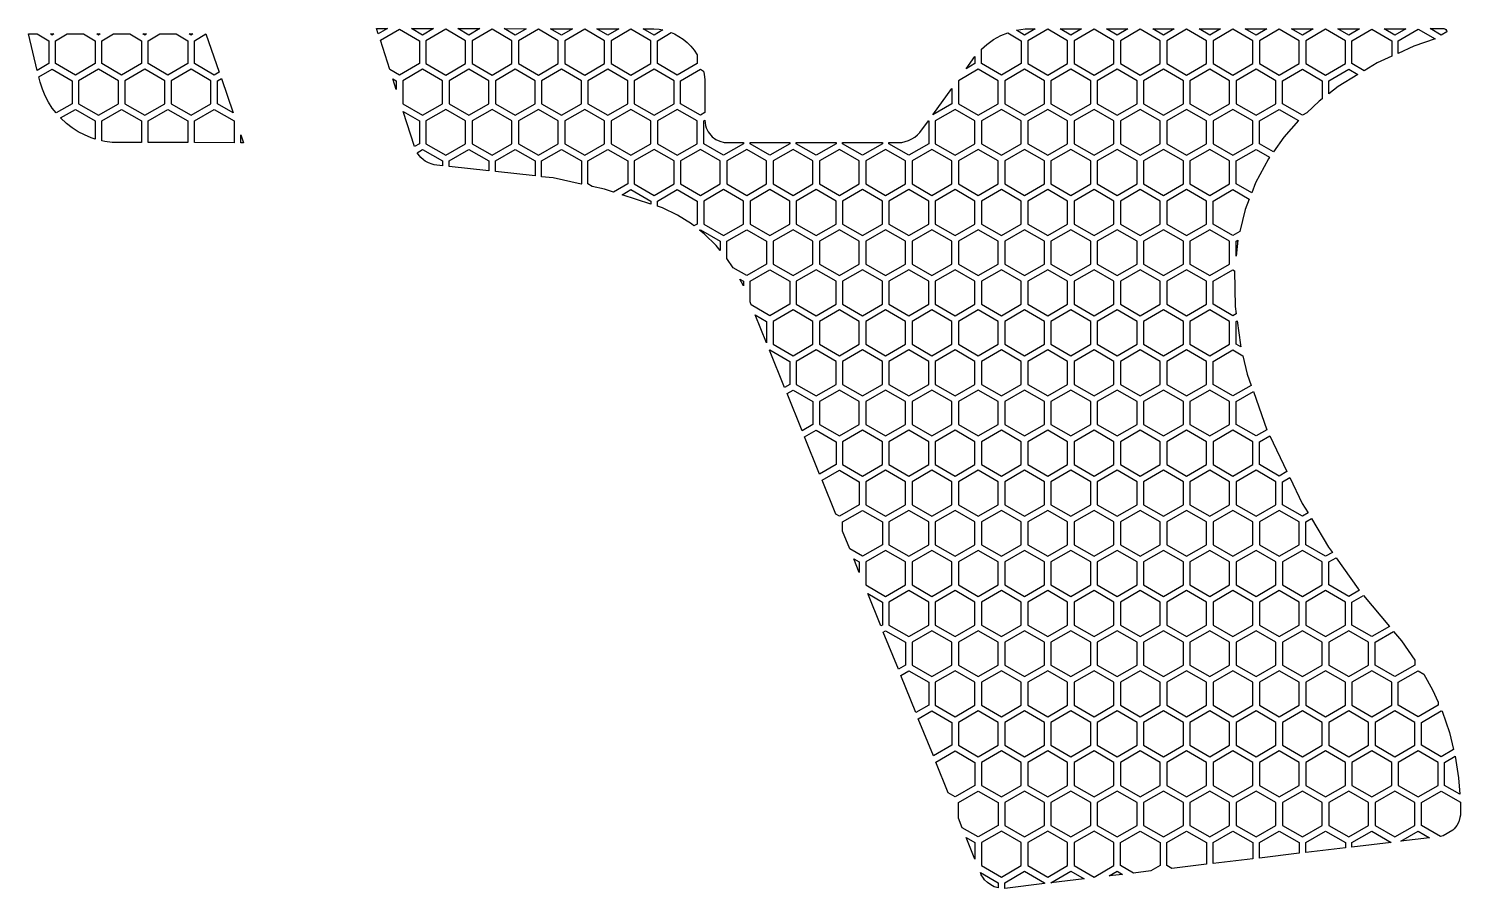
# Model space of a CAD drawing. Header units: millimetres. Extents: x 58 to 167, y -140 to -74.
import ezdxf

# ---------------------------------------------------------------- set-up
doc = ezdxf.new("R2010")
doc.units = ezdxf.units.MM

# ---------------------------------------------------------------- blocks, each defined once
blk = doc.blocks.new('HEX')
blk.add_lwpolyline([(1.516, 0.875), (0, 1.75), (-1.516, 0.875), (-1.516, -0.875), (0, -1.75), (1.516, -0.875)], close=True)

msp = doc.modelspace()

# ---------------------------------------------------------------- linework, layer by layer
for points in [[(84.378, -74.226), (85.198, -74.226), (84.507, -74.625), (84.378, -74.226)], [(88.728, -74.227), (87.887, -74.712), (87.046, -74.226), (88.728, -74.227)], [(92.257, -74.228), (91.419, -74.712), (90.579, -74.227), (92.257, -74.228)], [(95.787, -74.229), (94.95, -74.712), (94.112, -74.228), (95.787, -74.229)], [(99.317, -74.229), (98.481, -74.712), (97.644, -74.229), (99.317, -74.229)], [(102.846, -74.23), (102.012, -74.712), (101.177, -74.23), (102.846, -74.23)], [(105.516, -74.231), (105.93, -74.273), (106.206, -74.329), (105.543, -74.712), (104.71, -74.231), (105.516, -74.231)], [(141.667, -74.243), (140.854, -74.712), (140.043, -74.244), (141.667, -74.243)], [(145.202, -74.24), (144.385, -74.712), (143.57, -74.241), (145.202, -74.24)], [(148.737, -74.238), (147.916, -74.712), (147.097, -74.239), (148.737, -74.238)], [(152.272, -74.236), (151.447, -74.712), (150.624, -74.237), (152.272, -74.236)], [(155.807, -74.233), (154.978, -74.712), (154.151, -74.235), (155.807, -74.233)], [(159.342, -74.231), (158.509, -74.712), (157.678, -74.232), (159.342, -74.231)], [(162.877, -74.229), (162.04, -74.712), (161.205, -74.23), (162.877, -74.229)], [(165.754, -74.227), (165.832, -74.245), (165.915, -74.297), (165.971, -74.373), (165.999, -74.465), (165.571, -74.712), (164.732, -74.228), (165.754, -74.227)], [(57.842, -74.633), (58.501, -74.633), (59.389, -75.145), (59.389, -76.895), (58.503, -77.407), (57.842, -74.633)], [(59.776, -74.633), (59.639, -74.712), (59.501, -74.633), (59.776, -74.633)], [(62.032, -74.633), (62.92, -75.145), (62.92, -76.895), (61.404, -77.77), (59.889, -76.895), (59.889, -75.145), (60.776, -74.633), (62.032, -74.633)], [(63.307, -74.633), (63.17, -74.712), (63.032, -74.633), (63.307, -74.633)], [(65.563, -74.633), (66.451, -75.145), (66.451, -76.895), (64.935, -77.77), (63.42, -76.895), (63.42, -75.145), (64.307, -74.633), (65.563, -74.633)], [(66.838, -74.633), (66.701, -74.712), (66.563, -74.633), (66.838, -74.633)], [(69.095, -74.633), (69.982, -75.145), (69.982, -76.895), (68.467, -77.77), (66.951, -76.895), (66.951, -75.145), (67.838, -74.633), (69.095, -74.633)], [(70.37, -74.633), (70.232, -74.712), (70.095, -74.633), (70.37, -74.633)], [(72.372, -77.554), (71.998, -77.77), (70.482, -76.895), (70.482, -75.145), (71.365, -74.635), (72.372, -77.554)], [(84.663, -75.112), (86.122, -74.27), (87.637, -75.145), (87.637, -76.895), (86.122, -77.77), (85.381, -77.342), (84.663, -75.112)], [(107.085, -74.631), (107.434, -74.82), (107.761, -75.041), (108.065, -75.292), (108.344, -75.571), (108.595, -75.875), (108.824, -76.217), (108.824, -76.895), (107.308, -77.77), (105.793, -76.895), (105.793, -75.145), (106.853, -74.533), (107.085, -74.631)], [(130.905, -75.436), (131.428, -75.063), (131.99, -74.755), (132.505, -74.546), (133.542, -75.145), (133.542, -76.895), (132.026, -77.77), (130.511, -76.895), (130.511, -75.794), (130.905, -75.436)], [(133.171, -74.353), (133.847, -74.248), (134.597, -74.247), (133.792, -74.712), (133.171, -74.353)], [(138.132, -74.245), (137.323, -74.712), (136.516, -74.246), (138.132, -74.245)], [(160.683, -76.839), (159.698, -77.437), (158.759, -76.895), (158.759, -75.145), (160.275, -74.27), (161.79, -75.145), (161.79, -76.337), (160.683, -76.839)], [(163.475, -75.573), (162.29, -76.11), (162.29, -75.145), (163.806, -74.27), (165.093, -75.013), (163.475, -75.573)], [(129.329, -77.289), (130.011, -76.35), (130.011, -76.895), (129.329, -77.289)], [(59.647, -80.288), (59.353, -79.833), (59.099, -79.351), (58.887, -78.844), (58.719, -78.314), (58.624, -77.914), (59.639, -77.328), (61.154, -78.203), (61.154, -79.953), (59.934, -80.658), (59.647, -80.288)], [(109.363, -77.706), (109.405, -78.12), (109.411, -80.633), (109.074, -80.828), (107.558, -79.953), (107.558, -78.203), (109.074, -77.328), (109.314, -77.467), (109.363, -77.706)], [(156.256, -79.765), (155.313, -80.635), (154.978, -80.828), (153.463, -79.953), (153.463, -78.203), (154.978, -77.328), (156.494, -78.203), (156.494, -79.582), (156.256, -79.765)], [(157.716, -78.64), (156.994, -79.197), (156.994, -78.203), (158.509, -77.328), (159.211, -77.733), (157.716, -78.64)], [(73.435, -80.639), (72.248, -79.953), (72.248, -78.203), (72.538, -78.035), (73.435, -80.639)], [(85.609, -78.051), (85.872, -78.203), (85.872, -78.868), (85.609, -78.051)], [(128.245, -78.785), (128.245, -79.953), (126.79, -80.793), (128.245, -78.785)], [(62.6, -82.545), (62.099, -82.336), (61.621, -82.086), (61.167, -81.796), (60.74, -81.47), (60.277, -81.037), (61.404, -80.386), (62.92, -81.261), (62.92, -82.647), (62.6, -82.545)], [(64.21, -82.907), (63.658, -82.832), (63.42, -82.779), (63.42, -81.261), (64.935, -80.386), (66.451, -81.261), (66.451, -82.912), (64.21, -82.907)], [(66.951, -82.913), (66.951, -81.261), (68.467, -80.386), (69.982, -81.261), (69.982, -82.921), (66.951, -82.913)], [(70.482, -82.922), (70.482, -81.261), (71.998, -80.386), (73.513, -81.261), (73.513, -82.93), (70.482, -82.922)], [(86.415, -80.555), (87.637, -81.261), (87.637, -83.011), (87.273, -83.221), (86.415, -80.555)], [(153.562, -82.513), (152.77, -83.63), (151.697, -83.011), (151.697, -81.261), (153.213, -80.386), (154.693, -81.241), (153.562, -82.513)], [(109.412, -81.21), (109.465, -81.618), (109.516, -81.781), (109.662, -82.085), (109.756, -82.224), (109.98, -82.471), (110.248, -82.671), (110.552, -82.817), (110.885, -82.903), (111.06, -82.921), (112.355, -82.921), (112.355, -83.011), (110.84, -83.886), (109.324, -83.011), (109.324, -81.261), (109.412, -81.21)], [(124.162, -82.922), (124.433, -82.897), (124.696, -82.842), (124.95, -82.756), (125.192, -82.641), (125.418, -82.499), (125.628, -82.33), (125.817, -82.136), (126.459, -81.249), (126.479, -81.261), (126.479, -83.011), (124.964, -83.886), (123.448, -83.011), (123.448, -82.922), (124.162, -82.922)], [(74.013, -82.931), (74.013, -82.314), (74.226, -82.932), (74.013, -82.931)], [(115.886, -82.921), (115.886, -83.011), (114.371, -83.886), (112.855, -83.011), (112.855, -82.921), (115.886, -82.921)], [(119.417, -82.921), (119.417, -83.011), (117.902, -83.886), (116.386, -83.011), (116.386, -82.921), (119.417, -82.921)], [(122.948, -82.922), (122.948, -83.011), (121.433, -83.886), (119.917, -83.011), (119.917, -82.921), (122.948, -82.922)], [(88.763, -84.607), (88.618, -84.571), (88.34, -84.468), (88.082, -84.326), (87.962, -84.241), (87.744, -84.046), (87.645, -83.936), (87.469, -83.686), (87.887, -83.444), (89.403, -84.319), (89.403, -84.678), (88.763, -84.607)], [(89.903, -84.733), (89.903, -84.319), (91.419, -83.444), (92.934, -84.319), (92.934, -85.069), (89.903, -84.733)], [(93.434, -85.125), (93.434, -84.319), (94.95, -83.444), (96.465, -84.319), (96.465, -85.461), (93.434, -85.125)], [(97.843, -85.614), (96.965, -85.517), (96.965, -84.319), (98.481, -83.444), (99.996, -84.319), (99.996, -86.069), (99.982, -86.078), (97.843, -85.614)], [(101.747, -86.46), (100.829, -86.261), (100.496, -86.069), (100.496, -84.319), (102.012, -83.444), (103.527, -84.319), (103.527, -86.069), (102.455, -86.688), (101.747, -86.46)], [(152.399, -84.154), (151.406, -85.986), (151.111, -86.75), (149.932, -86.069), (149.932, -84.319), (151.447, -83.444), (152.479, -84.04), (152.399, -84.154)], [(103.098, -86.894), (103.777, -86.502), (105.293, -87.377), (105.293, -87.6), (103.098, -86.894)], [(108.383, -89.119), (107.312, -88.445), (106.169, -87.882), (105.793, -87.761), (105.793, -87.377), (107.308, -86.502), (108.824, -87.377), (108.824, -89.127), (108.576, -89.27), (108.383, -89.119)], [(150.619, -88.019), (150.212, -89.696), (149.682, -90.002), (148.166, -89.127), (148.166, -87.377), (149.682, -86.502), (150.928, -87.222), (150.619, -88.019)], [(110.278, -90.774), (109.374, -89.897), (108.999, -89.603), (109.074, -89.56), (110.59, -90.435), (110.59, -91.146), (110.278, -90.774)], [(111.09, -91.744), (111.09, -90.435), (112.605, -89.56), (114.121, -90.435), (114.121, -92.185), (112.605, -93.06), (111.577, -92.466), (111.09, -91.744)], [(149.932, -91.582), (149.932, -90.435), (150.064, -90.358), (149.932, -91.582)], [(112.855, -95.062), (112.855, -93.493), (114.371, -92.618), (115.886, -93.493), (115.886, -95.243), (114.371, -96.118), (112.95, -95.298), (112.855, -95.062)], [(149.811, -92.693), (149.853, -95.418), (149.928, -95.976), (149.682, -96.118), (148.166, -95.243), (148.166, -93.493), (149.682, -92.618), (149.811, -92.693)], [(112.086, -93.337), (112.355, -93.493), (112.355, -93.845), (112.086, -93.337)], [(113.254, -96.051), (114.121, -96.551), (114.121, -98.197), (113.254, -96.051)], [(150.248, -98.349), (150.284, -98.505), (149.932, -98.301), (149.932, -96.551), (150.001, -96.511), (150.248, -98.349)], [(114.344, -98.75), (114.371, -98.734), (115.886, -99.609), (115.886, -101.359), (115.489, -101.588), (114.344, -98.75)], [(150.763, -100.565), (151.071, -101.432), (149.682, -102.234), (148.166, -101.359), (148.166, -99.609), (149.682, -98.734), (150.439, -99.172), (150.763, -100.565)], [(115.678, -102.056), (116.136, -101.792), (117.652, -102.667), (117.652, -104.417), (116.824, -104.895), (115.678, -102.056)], [(152.273, -104.815), (151.447, -105.292), (149.932, -104.417), (149.932, -102.667), (151.242, -101.911), (152.273, -104.815)], [(117.013, -105.363), (117.902, -104.85), (119.417, -105.725), (119.417, -107.475), (118.159, -108.202), (117.013, -105.363)], [(153.802, -108.01), (153.213, -108.35), (151.697, -107.475), (151.697, -105.725), (152.483, -105.271), (153.802, -108.01)], [(118.348, -108.67), (119.667, -107.908), (121.183, -108.783), (121.183, -110.533), (119.667, -111.408), (119.388, -111.247), (118.348, -108.67)], [(154.97, -110.437), (155.406, -111.161), (154.978, -111.408), (153.463, -110.533), (153.463, -108.783), (154.019, -108.462), (154.97, -110.437)], [(119.917, -112.559), (119.917, -111.841), (121.433, -110.966), (122.948, -111.841), (122.948, -113.591), (121.433, -114.466), (120.46, -113.905), (119.917, -112.559)], [(156.977, -113.765), (157.262, -114.167), (156.744, -114.466), (155.228, -113.591), (155.228, -111.841), (155.665, -111.589), (156.977, -113.765)], [(159.225, -116.936), (159.323, -117.054), (158.509, -117.524), (156.994, -116.649), (156.994, -114.899), (157.552, -114.577), (159.225, -116.936)], [(120.764, -114.657), (121.183, -114.899), (121.183, -115.695), (120.764, -114.657)], [(121.837, -117.316), (122.948, -117.957), (122.948, -119.707), (122.83, -119.776), (121.837, -117.316)], [(161.612, -119.81), (160.275, -120.582), (158.759, -119.707), (158.759, -117.957), (159.647, -117.444), (161.612, -119.81)], [(123.019, -120.244), (123.198, -120.14), (124.714, -121.015), (124.714, -122.765), (124.165, -123.082), (123.019, -120.244)], [(163.556, -122.393), (163.556, -122.765), (162.04, -123.64), (160.525, -122.765), (160.525, -121.015), (161.936, -120.2), (162.533, -120.919), (163.556, -122.393)], [(124.354, -123.551), (124.964, -123.198), (126.479, -124.073), (126.479, -125.823), (125.499, -126.389), (124.354, -123.551)], [(164.902, -124.648), (165.321, -125.592), (165.321, -125.823), (163.806, -126.698), (162.29, -125.823), (162.29, -124.073), (163.806, -123.198), (164.242, -123.45), (164.902, -124.648)], [(125.688, -126.857), (126.729, -126.256), (128.245, -127.131), (128.245, -128.881), (126.834, -129.696), (125.688, -126.857)], [(166.186, -127.906), (166.514, -129.212), (165.571, -129.756), (164.056, -128.881), (164.056, -127.131), (165.571, -126.256), (165.627, -126.288), (166.186, -127.906)], [(127.023, -130.164), (128.495, -129.314), (130.011, -130.189), (130.011, -131.939), (128.495, -132.814), (127.97, -132.511), (127.023, -130.164)], [(166.895, -131.359), (166.987, -132.612), (165.821, -131.939), (165.821, -130.189), (166.632, -129.721), (166.895, -131.359)], [(128.745, -134.431), (128.745, -133.247), (130.261, -132.372), (131.776, -133.247), (131.776, -134.997), (130.261, -135.872), (129.043, -135.169), (128.745, -134.431)], [(167.023, -134.22), (166.997, -134.387), (166.902, -134.705), (166.753, -134.998), (166.556, -135.258), (166.45, -135.365), (165.718, -135.788), (165.506, -135.834), (164.056, -134.997), (164.056, -133.247), (165.571, -132.372), (167.025, -133.212), (167.023, -134.22)], [(129.347, -135.922), (130.011, -136.305), (130.011, -137.566), (129.347, -135.922)], [(142.087, -138.623), (141.104, -138.055), (141.104, -136.305), (142.619, -135.43), (144.135, -136.305), (144.135, -138.055), (143.429, -138.463), (142.087, -138.623)], [(145.014, -138.274), (144.635, -138.055), (144.635, -136.305), (146.15, -135.43), (147.666, -136.305), (147.666, -137.958), (145.014, -138.274)], [(148.166, -137.899), (148.166, -136.305), (149.682, -135.43), (151.197, -136.305), (151.197, -137.538), (148.166, -137.899)], [(151.697, -137.478), (151.697, -136.305), (153.213, -135.43), (154.728, -136.305), (154.728, -137.118), (151.697, -137.478)], [(155.228, -137.058), (155.228, -136.305), (156.744, -135.43), (158.259, -136.305), (158.259, -136.697), (155.228, -137.058)], [(158.759, -136.638), (158.759, -136.305), (160.275, -135.43), (161.749, -136.282), (158.759, -136.638)], [(162.483, -136.194), (163.806, -135.43), (164.677, -135.933), (162.483, -136.194)], [(131.771, -139.753), (131.481, -139.663), (131.343, -139.602), (131.21, -139.53), (130.964, -139.355), (130.748, -139.142), (130.653, -139.022), (130.491, -138.758), (130.42, -138.58), (131.776, -139.363), (131.771, -139.753)], [(132.276, -139.791), (132.276, -139.363), (133.792, -138.488), (135.307, -139.363), (135.307, -139.43), (132.276, -139.791)], [(135.807, -139.37), (137.323, -138.488), (138.33, -139.07), (135.807, -139.37)], [(140.24, -138.843), (140.854, -138.488), (141.258, -138.721), (140.24, -138.843)]]:
    msp.add_lwpolyline(points, close=True)

# ---------------------------------------------------------------- block references
for p in [(89.653, -76.02), (93.184, -76.02), (96.715, -76.02), (100.246, -76.02), (103.777, -76.02), (135.557, -76.02), (139.088, -76.02), (142.619, -76.02), (146.15, -76.02), (149.682, -76.02), (153.213, -76.02), (156.744, -76.02), (63.17, -79.078), (66.701, -79.078), (70.232, -79.078), (87.887, -79.078), (91.419, -79.078), (94.95, -79.078), (98.481, -79.078), (102.012, -79.078), (105.543, -79.078), (130.261, -79.078), (133.792, -79.078), (137.323, -79.078), (140.854, -79.078), (144.385, -79.078), (147.916, -79.078), (151.447, -79.078), (89.653, -82.136), (93.184, -82.136), (96.715, -82.136), (100.246, -82.136), (103.777, -82.136), (107.308, -82.136), (128.495, -82.136), (132.026, -82.136), (135.557, -82.136), (139.088, -82.136), (142.619, -82.136), (146.15, -82.136), (149.682, -82.136), (105.543, -85.194), (109.074, -85.194), (112.605, -85.194), (116.136, -85.194), (119.667, -85.194), (123.198, -85.194), (126.729, -85.194), (130.261, -85.194), (133.792, -85.194), (137.323, -85.194), (140.854, -85.194), (144.385, -85.194), (147.916, -85.194), (110.84, -88.252), (114.371, -88.252), (117.902, -88.252), (121.433, -88.252), (124.964, -88.252), (128.495, -88.252), (132.026, -88.252), (135.557, -88.252), (139.088, -88.252), (142.619, -88.252), (146.15, -88.252), (116.136, -91.31), (119.667, -91.31), (123.198, -91.31), (126.729, -91.31), (130.261, -91.31), (133.792, -91.31), (137.323, -91.31), (140.854, -91.31), (144.385, -91.31), (147.916, -91.31), (117.902, -94.368), (121.433, -94.368), (124.964, -94.368), (128.495, -94.368), (132.026, -94.368), (135.557, -94.368), (139.088, -94.368), (142.619, -94.368), (146.15, -94.368), (116.136, -97.426), (119.667, -97.426), (123.198, -97.426), (126.729, -97.426), (130.261, -97.426), (133.792, -97.426), (137.323, -97.426), (140.854, -97.426), (144.385, -97.426), (147.916, -97.426), (117.902, -100.484), (121.433, -100.484), (124.964, -100.484), (128.495, -100.484), (132.026, -100.484), (135.557, -100.484), (139.088, -100.484), (142.619, -100.484), (146.15, -100.484), (119.667, -103.542), (123.198, -103.542), (126.729, -103.542), (130.261, -103.542), (133.792, -103.542), (137.323, -103.542), (140.854, -103.542), (144.385, -103.542), (147.916, -103.542), (121.433, -106.6), (124.964, -106.6), (128.495, -106.6), (132.026, -106.6), (135.557, -106.6), (139.088, -106.6), (142.619, -106.6), (146.15, -106.6), (149.682, -106.6), (123.198, -109.658), (126.729, -109.658), (130.261, -109.658), (133.792, -109.658), (137.323, -109.658), (140.854, -109.658), (144.385, -109.658), (147.916, -109.658), (151.447, -109.658), (124.964, -112.716), (128.495, -112.716), (132.026, -112.716), (135.557, -112.716), (139.088, -112.716), (142.619, -112.716), (146.15, -112.716), (149.682, -112.716), (153.213, -112.716), (123.198, -115.774), (126.729, -115.774), (130.261, -115.774), (133.792, -115.774), (137.323, -115.774), (140.854, -115.774), (144.385, -115.774), (147.916, -115.774), (151.447, -115.774), (154.978, -115.774), (124.964, -118.832), (128.495, -118.832), (132.026, -118.832), (135.557, -118.832), (139.088, -118.832), (142.619, -118.832), (146.15, -118.832), (149.682, -118.832), (153.213, -118.832), (156.744, -118.832), (126.729, -121.89), (130.261, -121.89), (133.792, -121.89), (137.323, -121.89), (140.854, -121.89), (144.385, -121.89), (147.916, -121.89), (151.447, -121.89), (154.978, -121.89), (158.509, -121.89), (128.495, -124.948), (132.026, -124.948), (135.557, -124.948), (139.088, -124.948), (142.619, -124.948), (146.15, -124.948), (149.682, -124.948), (153.213, -124.948), (156.744, -124.948), (160.275, -124.948), (130.261, -128.006), (133.792, -128.006), (137.323, -128.006), (140.854, -128.006), (144.385, -128.006), (147.916, -128.006), (151.447, -128.006), (154.978, -128.006), (158.509, -128.006), (162.04, -128.006), (132.026, -131.064), (135.557, -131.064), (139.088, -131.064), (142.619, -131.064), (146.15, -131.064), (149.682, -131.064), (153.213, -131.064), (156.744, -131.064), (160.275, -131.064), (163.806, -131.064), (133.792, -134.122), (137.323, -134.122), (140.854, -134.122), (144.385, -134.122), (147.916, -134.122), (151.447, -134.122), (154.978, -134.122), (158.509, -134.122), (162.04, -134.122), (132.026, -137.18), (135.557, -137.18), (139.088, -137.18)]:
    msp.add_blockref('HEX', p)

doc.saveas('drawing.dxf')
